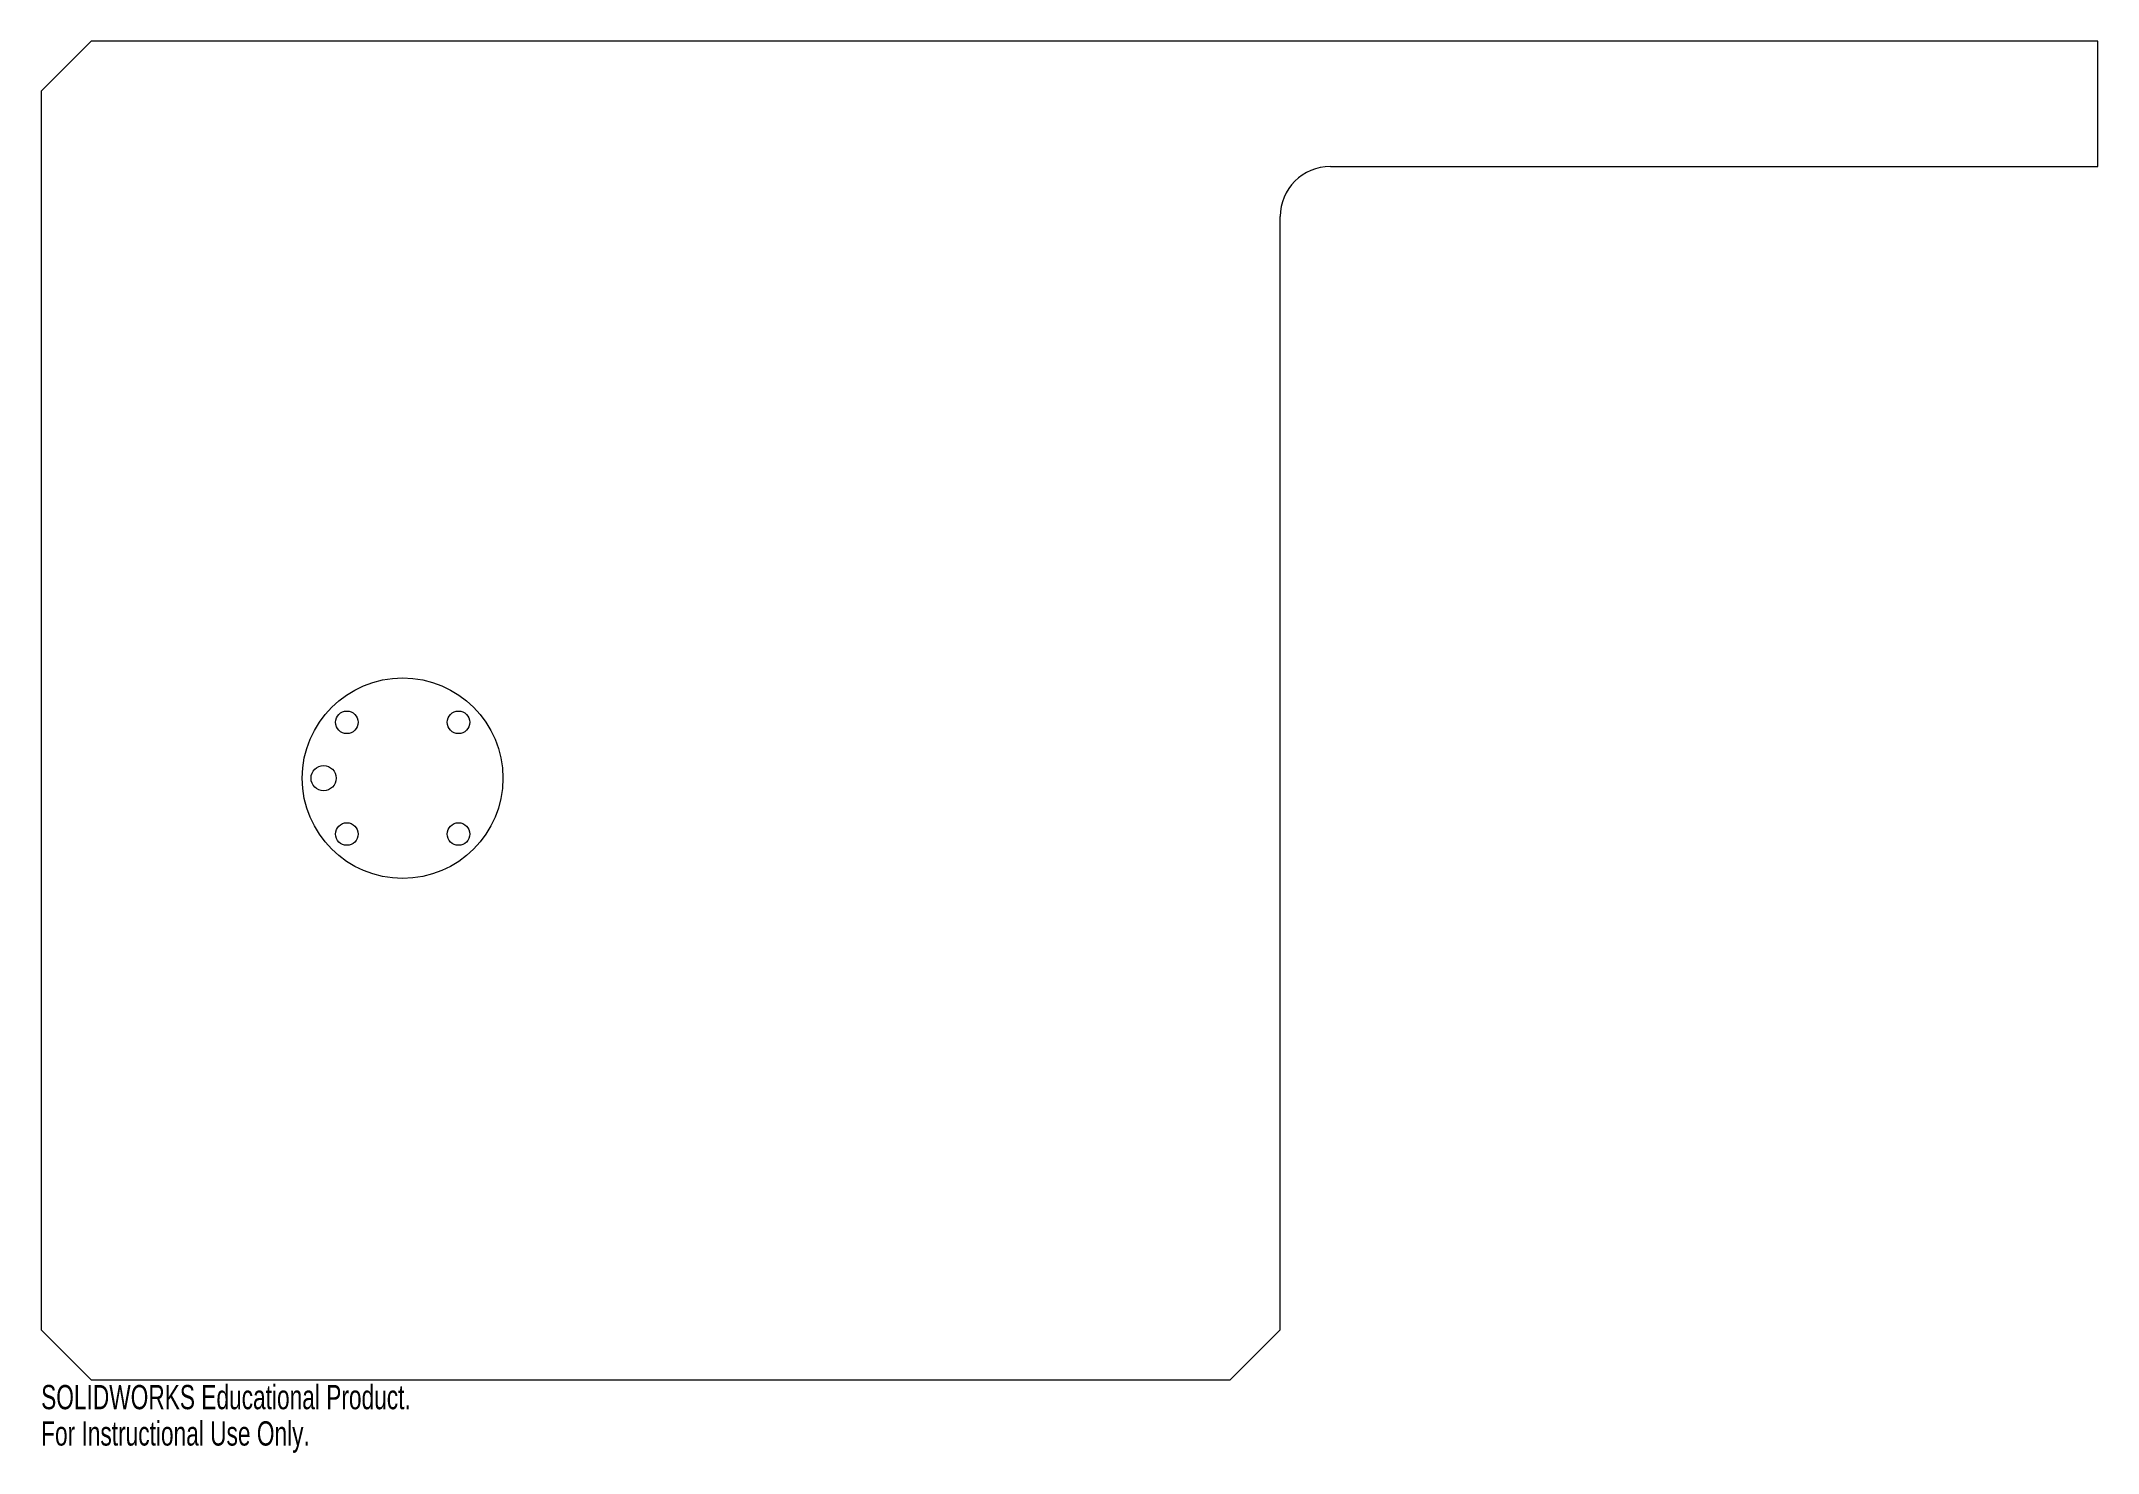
# Model space of a CAD drawing. Header units: millimetres. Extents: x -72 to 338, y -135 to 147.
import ezdxf

# ---------------------------------------------------------------- set-up
doc = ezdxf.new("R2010")
doc.units = ezdxf.units.MM
doc.styles.add('SLDTEXTSTYLE0', font='TXT', dxfattribs={"width": 0.7})

msp = doc.modelspace()

# ---------------------------------------------------------------- linework, layer by layer
at = {"color": 7, "linetype": 'Continuous', "lineweight": 15}
for p, q in [((-62.06, 147), (-72.06, 137)), ((337.94, 147), (-62.06, 147)), ((337.94, 122), (337.94, 147)), ((-72.06, 137), (-72.06, -110)), ((184.94, 122), (337.94, 122)), ((174.94, -110), (174.94, 112)), ((-72.06, -110), (-62.06, -120)), ((164.94, -120), (174.94, -110)), ((-62.06, -120), (164.94, -120))]:
    msp.add_line(p, q, dxfattribs=at)
for centre, radius in [((0, 0), 20), ((-11.14, 11.14), 2.25), ((11.14, 11.14), 2.25), ((-15.75, 0), 2.5), ((-11.14, -11.14), 2.25), ((11.14, -11.14), 2.25)]:
    msp.add_circle(centre, radius, dxfattribs=at)
msp.add_arc((184.94, 112), 10, 90, 180, dxfattribs=at)

# ---------------------------------------------------------------- texts
at = {"color": 7, "linetype": 'Continuous', "char_height": 4.8336, "attachment_point": 1, "style": 'SLDTEXTSTYLE0'}
for s, insert in [('SOLIDWORKS Educational Product.', (-72.06, -121.02)), ('For Instructional Use Only.', (-72.06, -128.27))]:
    msp.add_mtext(s, dxfattribs=dict(at, insert=insert))

doc.saveas('drawing.dxf')
